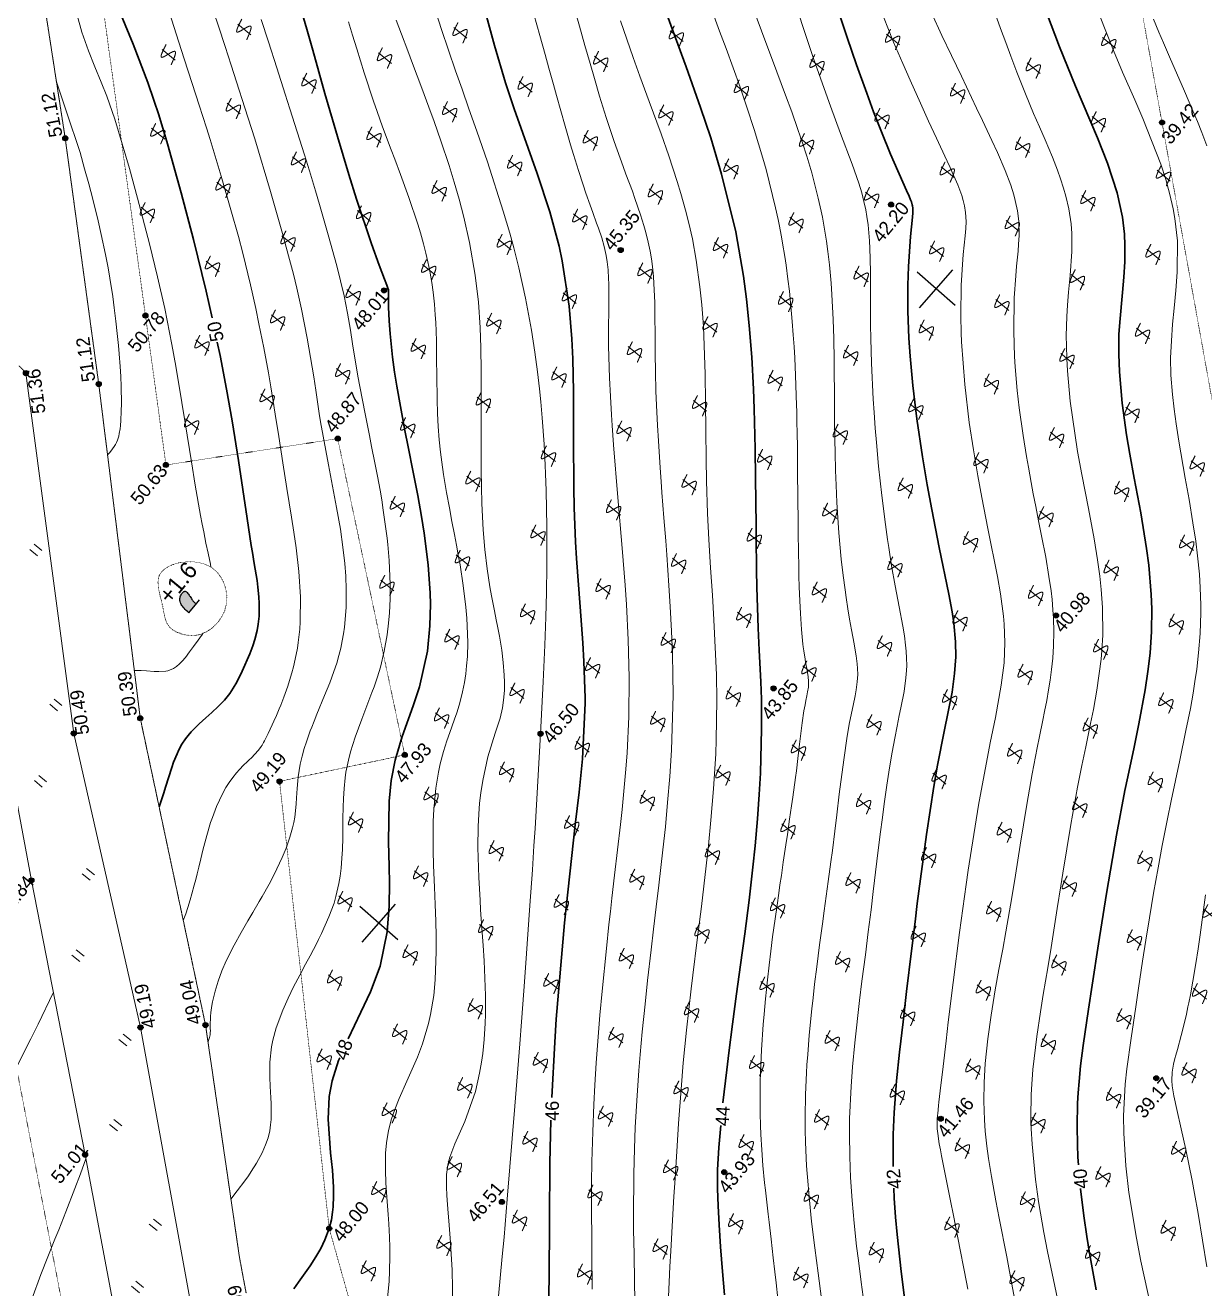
# Model space of a CAD drawing. Header units: millimetres. Extents: x -2893842 to -949497, y -1203244 to 262218.
# Drawn here: x -2189106 to -2119264, y -256348 to -181510 of the extents above; entities that cross this region are included whole.
import ezdxf

# ---------------------------------------------------------------- set-up
doc = ezdxf.new("R2010")
doc.units = ezdxf.units.MM
doc.linetypes.add('g5_05x2', pattern=[3.5, 2.5, -1])
doc.linetypes.add('g5_366', pattern=[0.85, 0.1, -0.75])
doc.layers.get('0').update_dxf_attribs({"lineweight": 5})
for name, color, linetype in [('!!!_ Размеры', 7, 'Continuous'), ('02_сетка', 253, 'Continuous'), ('10_Границы покрытий и угодий', 253, 'Continuous'), ('12_Рельеф', 253, 'Continuous'), ('13_Растительность', 253, 'Continuous'), ('19_Горизонтали', 253, 'Continuous'), ('61_Отметки высоты поверхности', 253, 'Continuous')]:
    doc.layers.add(name, color=color, linetype=linetype)
doc.styles.add('LIKE17', font='d431.shx')
doc.styles.add('LIKE36', font='pragmai.shx')
doc.linetypes.add('g5_085a', pattern='A,0.001,[19,GUGK_2005.shx,S=1,R=180,X=0,Y=0],0.5,[18,GUGK_2005.shx,S=6,R=180,X=0,Y=0],0.5', length=1.001)

# ---------------------------------------------------------------- blocks, each defined once
blk = doc.blocks.new('g5_330')
blk.add_hatch(color=0).paths.add_polyline_path([(-0.15, 0, 1), (0.15, 0, 1)])
at = {"color": 0}
blk.add_circle((0, 0), 0.15, dxfattribs=at)
blk = doc.blocks.new('g5_346')
blk.add_hatch(color=0).paths.add_polyline_path([(-0.375, 0), (-0.369, 0.104), (-0.361, 0.21), (-0.353, 0.299), (-0.341, 0.389), (-0.328, 0.465), (-0.313, 0.536), (-0.295, 0.599), (-0.276, 0.655), (-0.253, 0.71), (-0.224, 0.764), (-0.188, 0.818), (-0.144, 0.87), (-0.104, 0.907), (-0.06, 0.94), (-0.01, 0.971), (0.039, 0.993), (0.092, 1.013), (0.153, 1.029), (0.218, 1.041), (0.265, 1.046), (0.312, 1.046), (0.366, 1.041), (0.408, 1.029), (0.443, 1.011), (0.469, 0.986), (0.478, 0.971), (0.49, 0.941), (0.495, 0.904), (0.496, 0.872), (0.492, 0.833), (0.482, 0.774), (0.466, 0.712), (0.449, 0.654), (0.432, 0.601), (0.417, 0.553), (0.396, 0.489), (0.372, 0.417), (0.356, 0.362), (0.343, 0.318), (0.331, 0.269), (0.321, 0.221), (0.316, 0.188), (0.313, 0.153), (0.312, 0.121), (0.314, 0.093), (0.32, 0.067), (0.328, 0.047), (0.338, 0.029), (0.352, 0.015), (0.368, 0.004), (0.375, 0)])
at = {"color": 0}
for points in [[(-0.375, 0), (-0.369, 0.104), (-0.361, 0.21), (-0.353, 0.299), (-0.341, 0.389), (-0.328, 0.465), (-0.313, 0.536), (-0.295, 0.599), (-0.276, 0.655), (-0.253, 0.71), (-0.224, 0.764), (-0.188, 0.818), (-0.144, 0.87), (-0.104, 0.907), (-0.06, 0.94), (-0.01, 0.971), (0.039, 0.993), (0.092, 1.013), (0.153, 1.029), (0.218, 1.041), (0.265, 1.046), (0.312, 1.046), (0.366, 1.041), (0.408, 1.029), (0.443, 1.011), (0.469, 0.986), (0.478, 0.971), (0.49, 0.941), (0.495, 0.904), (0.496, 0.872), (0.492, 0.833), (0.482, 0.774), (0.466, 0.712), (0.449, 0.654), (0.432, 0.601), (0.417, 0.553), (0.396, 0.489), (0.372, 0.417), (0.356, 0.362), (0.343, 0.318), (0.331, 0.269), (0.321, 0.221), (0.316, 0.188), (0.313, 0.153), (0.312, 0.121), (0.314, 0.093), (0.32, 0.067), (0.328, 0.047), (0.338, 0.029), (0.352, 0.015), (0.368, 0.004), (0.375, 0)], [(-0.375, 0), (0.375, 0)], [(0.375, 0), (0.625, 0)]]:
    blk.add_lwpolyline(points, dxfattribs=at)
blk = doc.blocks.new('g5_411')
at = {"color": 0, "linetype": 'Continuous', "lineweight": 15}
for points in [[(0.375, 1), (0.365, 0.998), (0.355, 0.996), (0.346, 0.994), (0.336, 0.991), (0.326, 0.989), (0.316, 0.987), (0.307, 0.985), (0.297, 0.983), (0.287, 0.981), (0.277, 0.979), (0.268, 0.976), (0.258, 0.974), (0.248, 0.972), (0.238, 0.97), (0.228, 0.968), (0.219, 0.966), (0.209, 0.963), (0.199, 0.961), (0.189, 0.959), (0.18, 0.957), (0.17, 0.955), (0.16, 0.952), (0.15, 0.95), (0.141, 0.948), (0.131, 0.946), (0.121, 0.943), (0.111, 0.941), (0.102, 0.939), (0.092, 0.937), (0.082, 0.934), (0.073, 0.932), (0.063, 0.93), (0.053, 0.927), (0.043, 0.925), (0.034, 0.923), (0.024, 0.92), (0.014, 0.918), (0.005, 0.915), (-0.005, 0.913), (-0.015, 0.911), (-0.025, 0.908), (-0.034, 0.906), (-0.044, 0.903), (-0.054, 0.901), (-0.063, 0.898), (-0.073, 0.895), (-0.083, 0.893), (-0.092, 0.89), (-0.102, 0.887), (-0.111, 0.885), (-0.121, 0.882), (-0.131, 0.879), (-0.14, 0.876), (-0.15, 0.873), (-0.159, 0.87), (-0.169, 0.867), (-0.178, 0.864), (-0.188, 0.861), (-0.197, 0.858), (-0.207, 0.855), (-0.216, 0.852), (-0.226, 0.849), (-0.235, 0.845), (-0.245, 0.842), (-0.254, 0.838), (-0.263, 0.834), (-0.272, 0.831), (-0.282, 0.827), (-0.291, 0.823), (-0.3, 0.818), (-0.309, 0.814), (-0.318, 0.809), (-0.327, 0.805), (-0.335, 0.799), (-0.344, 0.794), (-0.352, 0.788), (-0.36, 0.782), (-0.367, 0.775), (-0.374, 0.768), (-0.379, 0.76), (-0.383, 0.75), (-0.385, 0.741), (-0.384, 0.731), (-0.38, 0.721), (-0.375, 0.713), (-0.369, 0.705), (-0.361, 0.698), (-0.354, 0.692), (-0.346, 0.686), (-0.337, 0.681), (-0.329, 0.675), (-0.32, 0.67), (-0.312, 0.665), (-0.303, 0.661), (-0.294, 0.656), (-0.285, 0.652), (-0.276, 0.647), (-0.267, 0.643), (-0.258, 0.639), (-0.249, 0.635), (-0.239, 0.631), (-0.23, 0.627), (-0.221, 0.623), (-0.212, 0.619), (-0.202, 0.616), (-0.193, 0.612), (-0.184, 0.608), (-0.174, 0.605), (-0.165, 0.601), (-0.156, 0.597), (-0.146, 0.594), (-0.137, 0.59), (-0.128, 0.587), (-0.118, 0.584), (-0.109, 0.58), (-0.099, 0.577), (-0.09, 0.573), (-0.081, 0.57), (-0.071, 0.567), (-0.062, 0.563), (-0.052, 0.56), (-0.043, 0.556), (-0.034, 0.553), (-0.024, 0.55), (-0.015, 0.546), (-0.005, 0.543), (0.004, 0.54), (0.013, 0.536), (0.023, 0.533), (0.032, 0.53), (0.042, 0.526), (0.051, 0.523), (0.061, 0.519), (0.07, 0.516), (0.079, 0.513), (0.089, 0.509), (0.098, 0.506), (0.108, 0.502), (0.117, 0.499), (0.126, 0.495), (0.136, 0.492), (0.145, 0.488), (0.154, 0.485), (0.164, 0.481), (0.173, 0.477), (0.182, 0.474), (0.191, 0.47), (0.201, 0.466), (0.21, 0.462), (0.219, 0.458), (0.228, 0.454), (0.238, 0.45), (0.247, 0.446), (0.256, 0.442), (0.265, 0.438), (0.274, 0.433), (0.283, 0.429), (0.292, 0.425), (0.301, 0.42), (0.309, 0.415), (0.318, 0.41), (0.327, 0.405), (0.335, 0.4), (0.343, 0.394), (0.351, 0.388), (0.359, 0.382), (0.367, 0.375), (0.374, 0.368), (0.38, 0.36), (0.385, 0.352), (0.39, 0.343), (0.392, 0.333), (0.392, 0.323), (0.391, 0.313), (0.387, 0.304), (0.382, 0.295), (0.377, 0.287), (0.37, 0.279), (0.363, 0.272), (0.356, 0.266), (0.348, 0.259), (0.34, 0.253), (0.332, 0.248), (0.323, 0.242), (0.315, 0.237), (0.306, 0.232), (0.298, 0.227), (0.289, 0.222), (0.28, 0.217), (0.271, 0.213), (0.262, 0.208), (0.253, 0.204), (0.244, 0.2), (0.235, 0.196), (0.226, 0.192), (0.217, 0.188), (0.207, 0.184), (0.198, 0.18), (0.189, 0.176), (0.179, 0.173), (0.17, 0.169), (0.161, 0.165), (0.151, 0.162), (0.142, 0.158), (0.133, 0.155), (0.123, 0.151), (0.114, 0.148), (0.105, 0.145), (0.095, 0.141), (0.086, 0.138), (0.076, 0.135), (0.067, 0.132), (0.057, 0.129), (0.048, 0.125), (0.038, 0.122), (0.029, 0.119), (0.019, 0.116), (0.01, 0.113), (0, 0.11), (-0.009, 0.107), (-0.019, 0.104), (-0.028, 0.101), (-0.038, 0.098), (-0.048, 0.095), (-0.057, 0.092), (-0.067, 0.089), (-0.076, 0.086), (-0.086, 0.083), (-0.095, 0.08), (-0.105, 0.078), (-0.115, 0.075), (-0.124, 0.072), (-0.134, 0.069), (-0.143, 0.066), (-0.153, 0.063), (-0.162, 0.061), (-0.172, 0.058), (-0.182, 0.055), (-0.191, 0.052), (-0.201, 0.049), (-0.21, 0.047), (-0.22, 0.044), (-0.23, 0.041), (-0.239, 0.038), (-0.249, 0.036), (-0.259, 0.033), (-0.268, 0.03), (-0.278, 0.027), (-0.287, 0.025), (-0.297, 0.022), (-0.307, 0.019), (-0.316, 0.017), (-0.326, 0.014), (-0.336, 0.011), (-0.345, 0.008), (-0.355, 0.006), (-0.364, 0.003), (-0.374, 0), (-0.375, 0)], [(0, 1), (0, 0)]]:
    blk.add_lwpolyline(points, dxfattribs=at)
blk = doc.blocks.new('g5_401')
at = {"color": 0, "lineweight": 20}
for points in [[(-0.2, 0), (-0.2, 0.6)], [(0.2, 0), (0.2, 0.6)]]:
    blk.add_lwpolyline(points, dxfattribs=at)
blk = doc.blocks.new('Топо_07.04.17')
at = {"layer": '02_сетка', "linetype": 'Continuous'}
for p, q in [((-216414, -61378), (-214193, -59361)), ((-214295, -61480), (-216311, -59259)), ((-253438, -94982), (-251216, -92966)), ((-251319, -95084), (-253335, -92863))]:
    blk.add_line(p, q, dxfattribs=at)
at = {"layer": '10_Границы покрытий и угодий', "linetype": 'g5_05x2', "lineweight": 20}
for points in [[(-276579, -1207), (-276067, -1549), (-275306, -2136), (-274404, -2946), (-273476, -3869), (-272787, -4583), (-272235, -5178), (-271692, -5807), (-271174, -6474), (-269710, -8651), (-269252, -9405), (-268888, -10132), (-268540, -11002), (-268245, -11996), (-268045, -12965), (-267921, -13859), (-266571, -26654), (-265953, -35661), (-265544, -45690), (-265212, -60377), (-265000, -80325), (-263208, -98815), (-262761, -112739), (-262608, -114858)], [(-269771, -58780), (-269420, -59242)]]:
    blk.add_lwpolyline(points, dxfattribs=at)
at = {"layer": '10_Границы покрытий и угодий', "linetype": 'g5_366', "lineweight": 20}
for points in [[(-253256, -136421), (-257289, -111615), (-257226, -84968), (-249683, -84247), (-251516, -65183), (-261796, -65589), (-262936, -17292), (-244466, -16022), (-244810, -12981), (-203656, -10152), (-197276, -107357), (-175782, -131278)], [(-345657, -36828), (-325744, -34244), (-300435, -54263), (-277517, -63033), (-271528, -139475), (-337307, -144745)], [(-262879, -74560), (-262915, -74164), (-262933, -73909), (-262950, -73719), (-262982, -73465), (-263009, -73265), (-263047, -72945), (-263061, -72712), (-263061, -72591), (-263049, -72434), (-263026, -72307), (-263011, -72251), (-262979, -72160), (-262944, -72087), (-262907, -72024), (-262840, -71934), (-262777, -71866), (-262677, -71780), (-262567, -71705), (-262433, -71632), (-262296, -71573), (-262098, -71510), (-261907, -71466), (-261705, -71437), (-261505, -71423), (-261163, -71430), (-260920, -71459), (-260772, -71486), (-260463, -71570), (-260300, -71633), (-260137, -71709), (-259948, -71822), (-259801, -71933), (-259688, -72036), (-259572, -72162), (-259478, -72284), (-259362, -72469), (-259295, -72601), (-259189, -72877), (-259129, -73123), (-259094, -73429), (-259095, -73687), (-259131, -73982), (-259193, -74232), (-259240, -74368), (-259293, -74495), (-259332, -74577), (-259452, -74783), (-259658, -75051), (-259812, -75211), (-259928, -75312), (-260143, -75471), (-260314, -75573), (-260498, -75662), (-260810, -75766), (-260958, -75796), (-261190, -75817), (-261391, -75808), (-261511, -75790), (-261743, -75732), (-261979, -75648), (-262226, -75527), (-262373, -75434), (-262507, -75327), (-262634, -75193), (-262719, -75070), (-262801, -74892), (-262851, -74716)]]:
    blk.add_lwpolyline(points, close=True, dxfattribs=at)
at = {"layer": '10_Границы покрытий и угодий', "linetype": 'Continuous', "lineweight": 20}
blk.add_lwpolyline([(-269420, -59242), (-269018, -80769), (-267050, -98520), (-265796, -117128), (-263341, -135383), (-262736, -142225), (-262762, -142555), (-262791, -142840), (-262834, -143137), (-262876, -143346), (-262931, -143549), (-262988, -143710), (-263099, -143942), (-263223, -144122), (-263402, -144305), (-263516, -144394), (-263645, -144481), (-263792, -144566), (-264031, -144683), (-264313, -144801), (-264507, -144875), (-264683, -144940)], dxfattribs=at)
at = {"layer": '12_Рельеф', "linetype": 'g5_085a', "lineweight": 20}
blk.add_lwpolyline([(-265423, -141622), (-267249, -136947), (-268132, -133999), (-269958, -122061), (-271165, -105647), (-272491, -89138), (-273580, -74040), (-274668, -58052), (-275000, -57060), (-275567, -56155), (-276355, -55260), (-277637, -54400)], dxfattribs=at)
at = {"layer": '19_Горизонтали', "linetype": 'Continuous', "lineweight": 20}
for points in [[(-209346, -122793), (-209742, -118950), (-209858, -117570), (-209997, -114835), (-210000, -113238), (-209902, -111317), (-209795, -110294), (-209486, -108426), (-209286, -107546), (-208831, -105763), (-208357, -103954), (-208069, -102873), (-207647, -101311), (-207314, -100103), (-206952, -98814), (-206542, -97389), (-206107, -95919), (-205714, -94625), (-205233, -93093), (-204900, -92061), (-204120, -89727), (-203555, -88032), (-203148, -86752), (-202886, -85872), (-202700, -85206), (-202512, -84489), (-202288, -83534), (-202066, -82405), (-201888, -81207), (-201835, -80730), (-201757, -79729), (-201721, -78918), (-201707, -77827), (-201719, -76949), (-201756, -75841), (-201829, -74450), (-201908, -73170), (-202040, -70956), (-202087, -69907), (-202111, -69029), (-202112, -68167), (-202067, -67017), (-201965, -65979), (-201810, -64987), (-201626, -64030), (-201427, -63085), (-201210, -62054), (-201011, -60999), (-200791, -59148), (-200791, -59148), (-200784, -57823), (-200821, -57231), (-200916, -56365), (-201060, -55463), (-201249, -54530), (-202004, -51709), (-202355, -50566), (-202886, -48853), (-203281, -47517), (-203873, -45338)], [(-200719, -45932), (-200490, -46733), (-200294, -47396), (-199987, -48401), (-199725, -49244), (-199368, -50395), (-199008, -51594), (-198815, -52263), (-198631, -52934), (-198421, -53755)], [(-203499, -97819), (-203715, -98694), (-204080, -100144), (-204292, -100952), (-204523, -101803), (-204817, -102823), (-205059, -103614), (-205204, -104067), (-205283, -104307), (-205422, -104716), (-205618, -105271), (-205872, -105952), (-206185, -106737), (-206185, -106737), (-206323, -107070), (-206396, -107253), (-206521, -107587), (-206521, -107587), (-206654, -108045), (-206654, -108045), (-206726, -108532), (-206737, -108839), (-206707, -109439), (-206617, -110271), (-206491, -111435), (-206366, -112681), (-206201, -114547), (-206141, -115326), (-206058, -116540), (-205915, -119731)], [(-216791, -43227), (-216159, -45554), (-215763, -46886), (-215447, -47906), (-214989, -49338), (-214628, -50440), (-214277, -51498), (-214100, -52030), (-213802, -52927), (-213670, -53322), (-213546, -53698), (-213445, -54016), (-213336, -54385), (-213176, -55038), (-213121, -55353), (-213083, -55661), (-213063, -56074), (-213094, -56604), (-213153, -57004), (-213238, -57433), (-213479, -58519), (-213650, -59398), (-213761, -60047), (-213801, -60300), (-214036, -62136), (-214125, -63115), (-214164, -63650), (-214261, -66179), (-214246, -68451), (-214187, -70096), (-214101, -71644), (-214010, -72954), (-213862, -74809), (-213617, -77693), (-213555, -78751), (-213532, -80074), (-213544, -80548), (-213623, -81638), (-213807, -82820), (-214116, -84125), (-214681, -85982), (-215163, -87440), (-216267, -91036), (-216267, -91036), (-217297, -94787), (-217517, -95625), (-218222, -98392), (-218937, -101304), (-219488, -103606), (-219743, -104688), (-220091, -106177), (-220416, -107585), (-220569, -108249), (-220614, -108443), (-220670, -108689), (-220719, -108904), (-220746, -109025), (-220788, -109246), (-220820, -109472), (-220845, -109800), (-220851, -110092), (-220830, -110706), (-220805, -111064), (-220779, -111421), (-220741, -111920), (-220641, -113123), (-220553, -114139), (-220474, -115026), (-220298, -117078), (-220209, -118202), (-220152, -119018), (-220124, -119441)], [(-217375, -121157), (-217472, -119668), (-217617, -117811), (-217808, -115475), (-217888, -114435), (-217983, -112976), (-218028, -111899), (-218042, -111156), (-218036, -110265), (-218011, -109600), (-217923, -108482), (-217783, -107395), (-217589, -106283), (-217274, -104842), (-216921, -103469), (-216507, -102019), (-216153, -100843), (-215796, -99675), (-215490, -98668), (-214912, -96686), (-214554, -95409), (-214070, -93660), (-213411, -91309), (-212893, -89553), (-212418, -88043), (-212211, -87408), (-211901, -86459), (-211743, -85967), (-211547, -85338), (-211361, -84705), (-211208, -84149), (-211055, -83540), (-210907, -82870), (-210777, -82161), (-210665, -81330), (-210598, -80531), (-210574, -80036), (-210560, -79422), (-210561, -78913), (-210584, -78041), (-210647, -76883), (-210745, -75601), (-210822, -74692), (-210895, -73831), (-210955, -73073), (-211006, -72390), (-211067, -71469), (-211106, -70824), (-211165, -69569), (-211206, -67927), (-211206, -66882), (-211170, -65472), (-211140, -64875), (-211027, -63398), (-210773, -61422), (-210537, -60137), (-210415, -59563), (-210228, -58692), (-210152, -58289), (-210070, -57774), (-209996, -56937), (-209996, -56937), (-210002, -56311), (-210059, -55682), (-210106, -55356), (-210217, -54767), (-210445, -53858), (-210787, -52743), (-211034, -52004), (-211458, -50762), (-211719, -50002), (-211719, -50002), (-212176, -48680), (-212403, -48020), (-212850, -46723), (-213271, -45486), (-213743, -44077)], [(-210061, -44259), (-209771, -45465), (-209563, -46323), (-209354, -47167), (-209102, -48153), (-208743, -49490), (-208398, -50686), (-208147, -51512), (-207896, -52326), (-207582, -53393), (-207369, -54196), (-207246, -54717), (-207130, -55289), (-207047, -55784), (-206959, -56531), (-206923, -57442), (-206945, -58017), (-207067, -59064), (-207336, -60480), (-207540, -61434), (-207695, -62207), (-207808, -62862), (-207962, -63991), (-208024, -64588), (-208084, -65327), (-208126, -66070), (-208163, -67878), (-208065, -70883), (-207975, -72270), (-207897, -73291), (-207816, -74309), (-207684, -76125), (-207621, -77380), (-207597, -78363), (-207601, -79168), (-207644, -80228), (-207815, -81864), (-207969, -82755), (-208072, -83251), (-208531, -85057), (-208863, -86165), (-209119, -86969), (-209562, -88320), (-209914, -89393), (-210308, -90638), (-210952, -92784), (-211753, -95602), (-211954, -96329), (-212314, -97634), (-212939, -99891), (-213269, -101061), (-213712, -102613), (-213993, -103614), (-214375, -105047), (-214820, -106964), (-215033, -108105), (-215086, -108435), (-215255, -109751), (-215316, -110436), (-215371, -111335), (-215406, -113442), (-215371, -114753), (-215339, -115452), (-215266, -116618), (-215177, -117766), (-215094, -118715), (-214877, -120991)], [(-231371, -118752), (-231360, -117799), (-231356, -117150), (-231355, -116313), (-231358, -115199), (-231364, -114177), (-231367, -113700), (-231371, -112993), (-231371, -112271), (-231368, -111838), (-231352, -110807), (-231319, -109878), (-231267, -108965), (-231228, -108437), (-231166, -107729), (-231044, -106608), (-230952, -105887), (-230870, -105297), (-230808, -104889), (-230663, -103991), (-230393, -102503), (-230275, -101903), (-230091, -101017), (-229972, -100470), (-229845, -99900), (-229647, -99044), (-229457, -98250), (-229251, -97414), (-228984, -96359), (-228781, -95574), (-228600, -94882), (-228474, -94402), (-228329, -93853), (-228123, -93079), (-227857, -92080), (-227697, -91477), (-227464, -90596), (-227263, -89826), (-227132, -89317), (-226844, -88183), (-226748, -87797), (-226574, -87083), (-226374, -86245), (-226079, -85016), (-225899, -84326), (-225797, -83969), (-225720, -83717), (-225634, -83452), (-225560, -83227), (-225481, -82944), (-225452, -82807), (-225427, -82606), (-225421, -82338), (-225433, -82083), (-225445, -81925), (-225465, -81664), (-225477, -81483), (-225489, -81266), (-225498, -81045), (-225506, -80785), (-225510, -80543), (-225512, -80396), (-225502, -79509), (-225462, -78571), (-225413, -77813), (-225348, -76979), (-225295, -76354), (-225242, -75758), (-225166, -74946), (-225053, -73805), (-224990, -73186), (-224837, -71727), (-224677, -70207), (-224519, -68676), (-224452, -67991), (-224376, -67196), (-224327, -66657), (-224294, -66285), (-224155, -64534), (-224086, -63470), (-224051, -62837), (-224016, -62111), (-223988, -61332), (-223975, -60863), (-223963, -60212), (-223958, -59527), (-223962, -58803), (-223979, -57970), (-223997, -57446), (-224036, -56644), (-224060, -56261), (-224115, -55526), (-224141, -55224), (-224210, -54529), (-224517, -52212), (-224631, -51507), (-224949, -49773), (-225214, -48478), (-225499, -47188), (-225773, -46010), (-226060, -44817), (-226323, -43751), (-226716, -42180)], [(-224109, -42968), (-223862, -44005), (-223227, -46535), (-222873, -47950), (-222621, -48987), (-222374, -50060), (-222196, -50885), (-222034, -51700), (-221853, -52710), (-221634, -54232), (-221548, -55032), (-221517, -55388), (-221436, -56825), (-221422, -57449), (-221420, -58239), (-221444, -59325), (-221472, -60004), (-221564, -61475), (-221656, -62594), (-221780, -63885), (-222058, -66501), (-222159, -67444), (-222276, -68590), (-222344, -69311), (-222437, -70388), (-222503, -71252), (-222570, -72275), (-222630, -73471), (-222653, -74069), (-222688, -75642), (-222689, -76619), (-222676, -77471), (-222664, -77935), (-222638, -78610), (-222607, -79235), (-222567, -79872), (-222503, -80700), (-222483, -80965), (-222456, -81427), (-222450, -81906), (-222461, -82179), (-222495, -82530), (-222571, -82959), (-222692, -83437), (-222793, -83770), (-222974, -84321), (-223290, -85312), (-223522, -86105), (-223888, -87472), (-224376, -89451), (-224661, -90654), (-224886, -91602), (-225156, -92722), (-225320, -93384), (-225609, -94532), (-226041, -96229), (-226232, -96979), (-226334, -97379), (-226539, -98193), (-226855, -99468), (-227099, -100481), (-227281, -101265), (-227428, -101916), (-227753, -103440), (-227974, -104571), (-228084, -105172), (-228166, -105647), (-228364, -106912), (-228538, -108233), (-228621, -108997), (-228686, -109720), (-228779, -111115), (-228824, -112249), (-228841, -112951), (-228854, -114415), (-228843, -116000), (-228819, -117498), (-228789, -119036)], [(-226327, -119197), (-226347, -118328), (-226367, -117025), (-226372, -116175), (-226365, -114811), (-226333, -113448), (-226271, -112101), (-226233, -111509), (-226181, -110839), (-226054, -109562), (-226009, -109191), (-225933, -108616), (-225636, -106749), (-225417, -105584), (-225128, -104194), (-224561, -101728), (-224292, -100618), (-223918, -99096), (-223590, -97753), (-223282, -96470), (-223031, -95409), (-222613, -93645), (-222315, -92403), (-222206, -91954), (-222031, -91244), (-221764, -90189), (-221515, -89237), (-221247, -88252), (-220985, -87333), (-220742, -86523), (-220525, -85833), (-220328, -85231), (-220179, -84783), (-219884, -83849), (-219677, -83046), (-219595, -82632), (-219551, -82341), (-219505, -81901), (-219483, -81479), (-219478, -81137), (-219490, -80578), (-219522, -79985), (-219613, -78834), (-219704, -77574), (-219775, -76365), (-219824, -75270), (-219842, -74792), (-219867, -73897), (-219890, -72171), (-219881, -70418), (-219849, -69016), (-219819, -68148), (-219779, -67220), (-219738, -66434), (-219596, -64297), (-219475, -62851), (-219401, -62069), (-219342, -61477), (-219204, -60201), (-219062, -58965), (-218980, -58158), (-218930, -57544), (-218903, -57092), (-218886, -56621), (-218882, -56148), (-218895, -55639), (-218919, -55250), (-218970, -54744), (-219043, -54224), (-219150, -53620), (-219406, -52469), (-219891, -50592), (-220310, -48912), (-220565, -47822), (-220974, -45987), (-221313, -44393), (-221884, -41650)], [(-239879, -118921), (-239681, -116812), (-239524, -115143), (-239387, -113751), (-239301, -112934), (-239009, -110459), (-239009, -110459), (-238796, -108936), (-238607, -107723), (-238339, -106141), (-238179, -105261), (-238014, -104389), (-237827, -103444), (-237559, -102139), (-237211, -100529), (-236900, -99143), (-236489, -97372), (-236202, -96158), (-235894, -94861), (-235597, -93603), (-235124, -91552), (-234830, -90222), (-234531, -88803), (-234235, -87289), (-233960, -85744), (-233500, -82530), (-233371, -81325), (-233261, -80113), (-233159, -78751), (-233069, -77278), (-233006, -76030), (-232930, -74218), (-232899, -73387), (-232850, -72025), (-232796, -70513), (-232771, -69871), (-232738, -69046), (-232664, -67458), (-232615, -66552), (-232537, -65338), (-232476, -64509), (-232380, -63365), (-232274, -62293), (-232153, -61208), (-232028, -60076), (-231952, -59282), (-231896, -58542), (-231861, -57778), (-231854, -57158), (-231862, -56705), (-231886, -56233), (-231932, -55697), (-232006, -55117), (-232076, -54682), (-232199, -54033), (-232421, -53040), (-232529, -52593), (-232792, -51550), (-232910, -51080), (-233272, -49534), (-233577, -48068), (-233820, -46786), (-234012, -45704), (-234167, -44795), (-234348, -43700), (-234540, -42523), (-234824, -40802)], [(-232092, -42472), (-231597, -44727), (-231322, -45872), (-230938, -47424), (-230454, -49399), (-230142, -50752), (-229817, -52314), (-229682, -53049), (-229520, -54055), (-229412, -54851), (-229310, -55802), (-229224, -57065), (-229187, -58665), (-229201, -59739), (-229252, -61025), (-229462, -63846), (-229626, -65502), (-229802, -67162), (-229979, -68853), (-230103, -70131), (-230259, -72055), (-230354, -73603), (-230439, -75270), (-230515, -76896), (-230586, -78351), (-230801, -81610), (-230945, -83109), (-231250, -85448), (-231377, -86262), (-231736, -88302), (-232103, -90138), (-232421, -91613), (-233242, -95145), (-233711, -97087), (-234204, -99134), (-234392, -99927), (-234943, -102322), (-235350, -104222), (-235656, -105765), (-236029, -107768), (-236264, -109074), (-236603, -110977), (-236791, -112031), (-237035, -113410), (-237350, -115238), (-237497, -116117), (-237647, -117044), (-237844, -118319)], [(-245278, -40953), (-245064, -41809), (-244803, -42835), (-244607, -43607), (-244225, -45111), (-243936, -46281), (-243726, -47157), (-243456, -48338), (-243138, -49848), (-242946, -50861), (-242770, -51907), (-242613, -52993), (-242443, -54522), (-242329, -56484), (-242329, -58091), (-242395, -59592), (-242484, -60787), (-242615, -62153), (-242793, -63730), (-242897, -64599), (-243016, -65576), (-243294, -67995), (-243473, -69964), (-243566, -71519), (-243598, -72688), (-243593, -73851), (-243551, -74915), (-243515, -75456), (-243442, -76357), (-243395, -76916), (-243364, -77291), (-243319, -77899), (-243276, -78729), (-243265, -79458), (-243291, -80216), (-243326, -80636), (-243391, -81127), (-243498, -81682), (-243617, -82135), (-243817, -82713), (-244208, -83571), (-244807, -84906), (-245268, -86269), (-245460, -86990), (-245598, -87596), (-245721, -88224), (-245842, -88953), (-245999, -90192), (-246150, -91964), (-246224, -93295), (-246251, -93872), (-246308, -95206), (-246343, -95979), (-246390, -96900), (-246545, -98953), (-246674, -100069), (-246746, -100572), (-246912, -101522), (-246996, -101931), (-247091, -102347), (-247216, -102837), (-247402, -103474), (-247770, -104520), (-247770, -104520), (-248587, -106229), (-249328, -107473), (-249715, -108230), (-249881, -108668), (-250021, -109218), (-250118, -109946), (-250150, -110455), (-250167, -110993), (-250173, -111260), (-250201, -112215), (-250243, -113250), (-250279, -113944), (-250340, -114874), (-250433, -115962), (-250617, -117576)], [(-247953, -117554), (-247552, -115677), (-247291, -114421), (-247061, -113297), (-246615, -111083), (-245540, -105650), (-244834, -102011), (-244589, -100735), (-244246, -98924), (-243992, -97577), (-243319, -93945), (-242942, -91869), (-242691, -90469), (-242509, -89442), (-241549, -83903), (-241047, -80879), (-240707, -78723), (-240464, -77082), (-240262, -75638), (-240064, -74110), (-239963, -73275), (-239797, -71767), (-239597, -69628), (-239521, -68647), (-239486, -68133), (-239413, -66880), (-239351, -65334), (-239328, -64377), (-239319, -63602), (-239322, -62577), (-239345, -61418), (-239398, -60086), (-239479, -58813), (-239531, -58166), (-239531, -58166), (-239722, -56348), (-239888, -55125), (-240025, -54240), (-240258, -52895), (-240861, -49899), (-241281, -48007), (-241593, -46646), (-241867, -45452), (-242124, -44324), (-242676, -41803), (-243106, -39633)], [(-237133, -41516), (-236923, -42804), (-236740, -43966), (-236612, -44791), (-236458, -45786), (-236355, -46444), (-236049, -48322), (-235856, -49440), (-235748, -50034), (-235563, -51002), (-235383, -51888), (-235273, -52399), (-235109, -53130), (-235004, -53572), (-234846, -54223), (-234772, -54540), (-234645, -55135), (-234557, -55659), (-234499, -56195), (-234481, -56579), (-234483, -57063), (-234508, -57566), (-234534, -57886), (-234640, -58841), (-234697, -59281), (-234858, -60606), (-234955, -61545), (-235112, -63411), (-235185, -64521), (-235245, -65608), (-235275, -66239), (-235323, -67390), (-235420, -70518), (-235504, -73524), (-235583, -75721), (-235637, -76880), (-235766, -78965), (-235961, -81194), (-236247, -83506), (-236247, -83506), (-236592, -85614), (-236772, -86570), (-237261, -88917), (-237454, -89781), (-238136, -92724), (-238449, -94063), (-238627, -94831), (-238801, -95595), (-239111, -96978), (-239647, -99469), (-239931, -100858), (-240465, -103641), (-240698, -104954), (-240886, -106076), (-241137, -107679), (-241387, -109437), (-241544, -110667), (-241641, -111487), (-241994, -114805), (-242216, -116940)], [(-254327, -116109), (-254116, -115116), (-254020, -114544), (-253899, -113638), (-253845, -113113), (-253795, -112523), (-253746, -111746), (-253720, -111177), (-253684, -110154), (-253647, -109310), (-253595, -108573), (-253542, -108077), (-253467, -107561), (-253347, -106958), (-253148, -106253), (-253067, -106024), (-252914, -105642), (-252637, -105048), (-252309, -104431), (-251743, -103465), (-251343, -102799), (-250954, -102128), (-250560, -101375), (-250069, -100212), (-249895, -99703), (-249585, -98594), (-249392, -97693), (-249138, -96032), (-249041, -95127), (-248963, -94234), (-248890, -93245), (-248822, -92238), (-248729, -90949), (-248652, -90066), (-248541, -89037), (-248445, -88334), (-248334, -87656), (-248071, -86416), (-247812, -85489), (-247648, -85001), (-247377, -84299), (-247108, -83698), (-246883, -83230), (-246721, -82899), (-246512, -82470), (-246345, -82117), (-246154, -81688), (-246007, -81326), (-245857, -80915), (-245688, -80383), (-245553, -79883), (-245446, -79417), (-245343, -78878), (-245226, -78064), (-245172, -77534), (-245114, -76623), (-245096, -75965), (-245108, -74657), (-245163, -73430), (-245192, -72948), (-245240, -72241), (-245287, -71612), (-245348, -70822), (-245409, -70008), (-245471, -69090), (-245511, -68368), (-245528, -67994), (-245551, -67269), (-245559, -66676), (-245552, -65926), (-245523, -65150), (-245474, -64371), (-245406, -63541), (-245264, -62123), (-245167, -61191), (-245061, -60103), (-245011, -59511), (-244975, -59000), (-244950, -58548), (-244927, -57923), (-244921, -57204), (-244935, -56620), (-244974, -55945), (-245025, -55373), (-245084, -54864), (-245164, -54286), (-245274, -53615), (-245369, -53096), (-245716, -51469), (-246060, -50049), (-246294, -49126), (-246441, -48549), (-246795, -47129), (-247014, -46199), (-247157, -45560), (-247514, -43835), (-247793, -42376), (-247945, -41539), (-248090, -40722)], [(-253228, -40008), (-252949, -41372), (-252625, -42955), (-252299, -44562), (-252122, -45447), (-251576, -48256), (-251394, -49229), (-251172, -50448), (-251024, -51291), (-250714, -53136), (-250422, -55014), (-250184, -56829), (-250095, -57874), (-250039, -58879), (-250006, -59699), (-249914, -61643), (-249872, -62268), (-249741, -63914), (-249628, -65211), (-249571, -65876), (-249489, -66860), (-249427, -67668), (-249371, -68497), (-249338, -69085), (-249310, -69703), (-249275, -71367), (-249277, -71750), (-249304, -72709), (-249402, -74103), (-249503, -74961), (-249636, -75786), (-249757, -76389), (-249916, -77057), (-250192, -77996), (-250527, -78914), (-250767, -79475), (-251033, -80040), (-251194, -80364), (-251973, -81861), (-252476, -82864), (-252851, -83707), (-253030, -84172), (-253258, -84878), (-253343, -85198), (-253479, -85810), (-253585, -86403), (-253661, -86908), (-253749, -87578), (-253889, -88713), (-253984, -89406), (-254066, -89907), (-254181, -90496), (-254289, -90949), (-254410, -91377), (-254677, -92126), (-254834, -92491), (-255225, -93272), (-255772, -94201), (-255989, -94541), (-256168, -94813), (-256350, -95083), (-256587, -95431), (-256910, -95898), (-257336, -96513), (-257769, -97154), (-258173, -97784), (-258570, -98457), (-259069, -99448), (-259350, -100154), (-259475, -100541), (-259680, -101423), (-259785, -102355), (-259813, -102824), (-259833, -103225), (-259847, -103487), (-259873, -103903), (-259911, -104314), (-259982, -104820), (-260045, -105130), (-260135, -105461), (-260283, -105869), (-260473, -106274), (-260724, -106709), (-261124, -107284), (-261499, -107749), (-261689, -107967), (-261936, -108241), (-262443, -108778), (-262443, -108778), (-262874, -109226)], [(-263175, -99827), (-263131, -99745), (-263054, -99571), (-263006, -99423), (-262980, -99307), (-262961, -99170), (-262951, -99066), (-262936, -98910), (-262918, -98757), (-262878, -98484), (-262853, -98348), (-262805, -98114), (-262741, -97852), (-262701, -97706), (-262640, -97500), (-262421, -96886), (-262168, -96309), (-261880, -95744), (-261556, -95180), (-260991, -94307), (-260499, -93608), (-260027, -92967), (-259680, -92505), (-259235, -91911), (-259021, -91624), (-258531, -90945), (-258168, -90417), (-257578, -89473), (-257286, -88942), (-256989, -88324), (-256775, -87798), (-256667, -87491), (-256570, -87176), (-256476, -86812), (-256390, -86398), (-256329, -86052), (-256239, -85512), (-256154, -85057), (-256104, -84831), (-256009, -84466), (-255895, -84092), (-255734, -83643), (-255552, -83196), (-255383, -82819), (-255198, -82432), (-255082, -82201), (-254971, -81987), (-254795, -81655), (-254584, -81268), (-254001, -80219), (-253614, -79502), (-253290, -78860), (-253076, -78398), (-252890, -77955), (-252732, -77530), (-252598, -77125), (-252478, -76716), (-252379, -76333), (-252152, -75183), (-252019, -74117), (-251963, -73336), (-251935, -72588), (-251933, -71605), (-251964, -70535), (-252038, -69235), (-252110, -68261), (-252240, -66666), (-252416, -64078), (-252437, -63574), (-252485, -62179), (-252517, -61384), (-252644, -59062), (-252786, -57320), (-252920, -56063), (-253026, -55209), (-253181, -54090), (-253385, -52738), (-253810, -50183), (-254399, -46990), (-254771, -45090), (-255088, -43510), (-255296, -42486), (-255527, -41352), (-255779, -40116), (-255951, -39269)], [(-258584, -38949), (-258213, -40783), (-258007, -41812), (-257704, -43315), (-257441, -44634), (-257170, -46011), (-257032, -46725), (-256618, -48953), (-256267, -51000), (-256014, -52631), (-255869, -53644), (-255627, -55546), (-255470, -56974), (-255382, -57899), (-255262, -59343), (-255157, -60848), (-255107, -61688), (-255023, -63327), (-254967, -64661), (-254909, -66242), (-254851, -67775), (-254768, -69506), (-254728, -70398), (-254697, -71334), (-254689, -72747), (-254759, -74244), (-254939, -75712), (-255019, -76143), (-255197, -76915), (-255290, -77252), (-255400, -77609), (-255651, -78327), (-255781, -78662), (-255968, -79106), (-256105, -79411), (-256411, -80044), (-256649, -80500), (-256755, -80695), (-256970, -81075), (-257159, -81396), (-257273, -81586), (-257582, -82081), (-257840, -82474), (-257914, -82582), (-258013, -82718), (-258078, -82801), (-258181, -82921), (-258272, -83015), (-258490, -83209), (-258720, -83389), (-258879, -83506), (-259010, -83600), (-259234, -83768), (-259509, -83995), (-259707, -84176), (-259955, -84428), (-260194, -84697), (-260421, -84981), (-260668, -85326), (-260888, -85668), (-261099, -86030), (-261418, -86645), (-261556, -86936), (-261874, -87674), (-262197, -88502), (-262382, -89000), (-262555, -89475), (-262698, -89866), (-262814, -90180), (-262940, -90513), (-263130, -90997), (-263274, -91347), (-263460, -91775), (-263631, -92142), (-263818, -92515)], [(-259833, -71908), (-259847, -71727), (-259912, -71061), (-259966, -70459), (-260022, -69782), (-260057, -69309), (-260093, -68795), (-260205, -66968), (-260276, -65578), (-260384, -63227), (-260440, -62024), (-260558, -59843), (-260644, -58533), (-260827, -56364), (-261033, -54453), (-261286, -52465), (-261686, -49698), (-261966, -47896), (-262493, -44899), (-262823, -43480), (-263053, -42631), (-263321, -41678), (-263582, -40708), (-263848, -39549), (-264026, -38525)], [(-265167, -64606), (-265017, -64471), (-264835, -64291), (-264716, -64154), (-264629, -64040), (-264561, -63939), (-264483, -63801), (-264382, -63574), (-264331, -63429), (-264255, -63151), (-264215, -62969), (-264159, -62666), (-264071, -62114), (-264012, -61674), (-263908, -60668), (-263864, -60072), (-263832, -59479), (-263804, -58730), (-263792, -58248), (-263782, -57535), (-263780, -56784), (-263788, -55999), (-263804, -55310), (-263850, -54217), (-263886, -53595), (-263947, -52793), (-264062, -51590), (-264155, -50775), (-264328, -49452), (-264462, -48535), (-264605, -47614), (-264767, -46622), (-264829, -46250), (-265216, -44501), (-265685, -42251)], [(-265031, -77469), (-264873, -77490), (-264638, -77524), (-264315, -77579), (-264315, -77579), (-263867, -77663), (-263595, -77705), (-263188, -77724), (-263060, -77712), (-262716, -77617), (-262517, -77516), (-262324, -77387), (-262151, -77246), (-261941, -77049), (-261654, -76747), (-261391, -76456), (-261063, -76106), (-260953, -75988), (-260908, -75939), (-260822, -75842), (-260745, -75745)], [(-271948, -95900), (-273058, -97653), (-273579, -98453), (-274560, -99968), (-274906, -100519), (-275897, -102199), (-275897, -102199), (-276235, -102825), (-276929, -104261), (-277132, -104718), (-277909, -106506), (-277909, -106506), (-278969, -108718), (-279887, -110474), (-279887, -110474), (-280482, -111603), (-280702, -112027), (-280999, -112608)], [(-275266, -113790), (-274563, -112408), (-273500, -110412), (-273215, -109883), (-272671, -108868), (-271986, -107566), (-271563, -106732), (-271148, -105881)]]:
    blk.add_lwpolyline(points, dxfattribs=at)
at = {"layer": '19_Горизонтали', "linetype": 'Continuous', "lineweight": 30}
for points in [[(-212777, -112876), (-212756, -112411), (-212704, -111658), (-212602, -110597), (-212417, -109228), (-212316, -108632), (-212189, -107975), (-211990, -107059), (-211705, -105886), (-211145, -103778), (-210769, -102389), (-210122, -100003), (-209315, -97085), (-208337, -93716), (-207544, -91156), (-207289, -90370), (-206723, -88662), (-206279, -87311), (-205684, -85363), (-205397, -84298), (-205149, -83235), (-204912, -81959), (-204748, -80642), (-204685, -79786), (-204643, -78048), (-204660, -77050), (-204764, -74911), (-204910, -72827), (-205008, -71394), (-205072, -70233), (-205125, -68329), (-205079, -66465), (-204997, -65419), (-204852, -64278), (-204726, -63550), (-204374, -61830), (-204191, -60935), (-204029, -60023), (-203904, -59055), (-203859, -58411), (-203863, -57382), (-204012, -55912), (-204377, -54101), (-204794, -52560), (-205762, -49368), (-206431, -46945), (-206967, -44841)], [(-258096, -57235), (-258270, -55624), (-258668, -52504), (-259080, -49676), (-259561, -46701), (-259889, -44940), (-260076, -44031), (-260317, -42955), (-260923, -40609), (-261429, -38811)], [(-223694, -111735), (-223487, -109855), (-223283, -108562), (-222925, -106713), (-222555, -105039), (-222142, -103273), (-221732, -101527), (-221173, -99151), (-220773, -97472), (-220518, -96418), (-219510, -92404), (-218758, -89646), (-218396, -88406), (-217788, -86464), (-217064, -84209), (-216783, -83125), (-216607, -82152), (-216523, -81262), (-216503, -80154), (-216526, -79484), (-216598, -78410), (-216846, -75610), (-217033, -73322), (-217138, -71835), (-217233, -70168), (-217315, -67879), (-217329, -65897), (-217288, -64151), (-217236, -63076), (-217115, -61493), (-216943, -59950), (-216786, -58855), (-216470, -57109), (-216223, -55995), (-216166, -55742), (-216143, -55594), (-216135, -55516), (-216133, -55462), (-216139, -55313), (-216145, -55255), (-216175, -55087), (-216210, -54949), (-216280, -54721), (-216391, -54379), (-217089, -52129), (-217480, -50747), (-217802, -49524), (-218084, -48387), (-218488, -46653), (-218855, -44983), (-219706, -40918)], [(-233281, -106844), (-233139, -106200), (-232843, -104924), (-232609, -103949), (-232198, -102285), (-231753, -100521), (-231328, -98845), (-230875, -97047), (-230396, -95091), (-229949, -93173), (-229675, -91932), (-229354, -90372), (-229085, -88946), (-228874, -87704), (-228507, -85085), (-228330, -83351), (-228252, -82313), (-228139, -80446), (-228052, -79151), (-227847, -76717), (-227751, -75714), (-227552, -73760), (-227482, -73093), (-227187, -70289), (-227014, -68565), (-226805, -66208), (-226718, -65041), (-226606, -63148), (-226541, -61268), (-226528, -59712), (-226553, -58332), (-226713, -55664), (-227161, -52178), (-227562, -49973), (-227954, -48113), (-228531, -45627), (-229408, -42072)], [(-240049, -40637), (-239664, -43097), (-239262, -45358), (-238927, -46951), (-238587, -48438), (-238016, -50901), (-237529, -53260), (-237208, -55333), (-237115, -56213), (-237008, -58934), (-237068, -60882), (-237147, -62063), (-237322, -63983), (-237635, -66763), (-237958, -69644), (-238071, -70825), (-238215, -72845), (-238265, -73841), (-238369, -76697), (-238453, -78842), (-238514, -79954), (-238690, -82088), (-238725, -82404), (-239251, -85660), (-239677, -87603), (-240120, -89502), (-241400, -95204), (-242529, -100805), (-242775, -102147), (-243319, -105399)], [(-250956, -38800), (-250602, -40873), (-250390, -42160), (-249961, -44777), (-249519, -47408), (-249105, -49711), (-248816, -51206), (-248228, -53951), (-247915, -55259), (-247700, -56108), (-247602, -56482), (-247555, -56664), (-247542, -56756), (-247564, -57016), (-247645, -57786), (-247704, -58604), (-247737, -59370), (-247749, -60758), (-247729, -61656), (-247695, -62493), (-247512, -65162), (-247430, -66142), (-247299, -67669), (-247188, -69063), (-247107, -70319), (-247060, -71319), (-247037, -73221), (-247111, -74887), (-247171, -75554), (-247345, -76819), (-247660, -78284), (-248354, -80334), (-248857, -81423), (-249714, -83147), (-250291, -84497), (-250649, -85661), (-250909, -86871), (-251218, -89255), (-251350, -90700), (-251447, -91702), (-251614, -93051), (-251892, -94537), (-252532, -96521), (-253270, -97961), (-253976, -99102), (-254916, -100572)], [(-264482, -85666), (-264132, -84933), (-263939, -84485), (-263738, -84014), (-263479, -83434), (-263329, -83125), (-263074, -82657), (-262941, -82444), (-262723, -82133), (-262474, -81834), (-262296, -81650), (-262102, -81471), (-261819, -81235), (-261563, -81039), (-261141, -80736), (-260754, -80463), (-260334, -80152), (-260101, -79964), (-259931, -79817), (-259573, -79462), (-259329, -79175), (-259083, -78847), (-258684, -78240), (-258115, -77262), (-257891, -76818), (-257725, -76447), (-257536, -75944), (-257427, -75576), (-257326, -75115), (-257231, -74370), (-257208, -73962), (-257201, -73392), (-257210, -72987), (-257258, -71985), (-257294, -71321), (-257314, -70896), (-257371, -69274), (-257496, -65805), (-257613, -63433), (-257731, -61535), (-257884, -59507), (-257957, -58708)], [(-255535, -101649), (-255615, -101788), (-256133, -102935), (-256414, -103838), (-256626, -105169), (-256702, -107180), (-256715, -108208), (-256762, -109209), (-256811, -109717), (-256913, -110373), (-256980, -110677), (-257102, -111114), (-257289, -111615), (-257617, -112255), (-257922, -112729), (-258269, -113196), (-258662, -113676), (-259457, -114574), (-259782, -114936)], [(-243521, -106727), (-243880, -109251), (-244269, -112572), (-244689, -116122), (-244873, -117363), (-245317, -119821), (-245707, -121633), (-246231, -123784), (-247016, -126634), (-247841, -129333), (-248286, -130710), (-249144, -133256), (-250131, -136002), (-250758, -137600), (-251137, -138503), (-251639, -139625), (-252715, -141773), (-254146, -144244)], [(-234467, -118159), (-234433, -116772), (-234386, -115306), (-234326, -114007), (-234255, -112879), (-234173, -111878), (-234047, -110762), (-233828, -109445), (-233567, -108163)], [(-223893, -119528), (-223920, -117967), (-223915, -115763), (-223888, -114727), (-223840, -113603), (-223800, -113019)], [(-212562, -120336), (-212631, -119468), (-212719, -118141), (-212770, -117148), (-212811, -115912), (-212821, -114301), (-212820, -114275)]]:
    blk.add_lwpolyline(points, dxfattribs=at)
at = {"layer": '12_Рельеф', "linetype": 'Continuous', "lineweight": 20, "xscale": 999.9999999999995, "yscale": 999.9999999999995, "zscale": 999.9999999999995, "rotation": 43.98139083737546}
blk.add_blockref('g5_346', (-261173, -74184, -67200), dxfattribs=at)
at = {"layer": '13_Растительность', "linetype": 'Continuous', "lineweight": 20, "xscale": 999.9999999999995, "yscale": 999.9999999999995, "zscale": 999.9999999999995, "rotation": 43.98139083737546}
for name, p in [('g5_411', (-253940, -40843, -67200)), ('g5_411', (-258555, -41822, -67200)), ('g5_411', (-241240, -42484, -67200)), ('g5_411', (-245854, -43462, -67200)), ('g5_411', (-228539, -44124, -67200)), ('g5_411', (-250468, -44441, -67200)), ('g5_411', (-233153, -45103, -67200)), ('g5_411', (-255083, -45420, -67200)), ('g5_411', (-215838, -45764, -67200)), ('g5_411', (-259697, -46399, -67200)), ('g5_411', (-237767, -46081, -67200)), ('g5_411', (-242382, -47060, -67200)), ('g5_411', (-220452, -46743, -67200)), ('g5_411', (-246996, -48039, -67200)), ('g5_411', (-225067, -47722, -67200)), ('g5_411', (-203137, -47404, -67200)), ('g5_411', (-229681, -48701, -67200)), ('g5_411', (-207752, -48383, -67200)), ('g5_411', (-251610, -49018, -67200)), ('g5_411', (-212366, -49362, -67200)), ('g5_411', (-256225, -49997, -67200)), ('g5_411', (-234295, -49679, -67200)), ('g5_411', (-216980, -50341, -67200)), ('g5_411', (-260839, -50975, -67200)), ('g5_411', (-238910, -50658, -67200)), ('g5_411', (-243524, -51637, -67200)), ('g5_411', (-221595, -51320, -67200)), ('g5_411', (-248138, -52616, -67200)), ('g5_411', (-226209, -52298, -67200)), ('g5_411', (-204280, -51981, -67200)), ('g5_411', (-230823, -53277, -67200)), ('g5_411', (-208894, -52960, -67200)), ('g5_411', (-252753, -53594, -67200)), ('g5_411', (-213508, -53939, -67200)), ('g5_411', (-257367, -54573, -67200)), ('g5_411', (-235438, -54256, -67200)), ('g5_411', (-240052, -55235, -67200)), ('g5_411', (-218122, -54917, -67200)), ('g5_411', (-200807, -55579, -67200)), ('g5_411', (-244666, -56214, -67200)), ('g5_411', (-222737, -55896, -67200)), ('g5_411', (-227351, -56875, -67200)), ('g5_411', (-205422, -56558, -67200)), ('g5_411', (-249281, -57192, -67200)), ('g5_411', (-231965, -57854, -67200)), ('g5_411', (-210036, -57536, -67200)), ('g5_411', (-253895, -58171, -67200)), ('g5_411', (-214650, -58515, -67200)), ('g5_411', (-258509, -59150, -67200)), ('g5_411', (-236580, -58833, -67200)), ('g5_411', (-241194, -59811, -67200)), ('g5_411', (-219265, -59494, -67200)), ('g5_411', (-245808, -60790, -67200)), ('g5_411', (-223879, -60473, -67200)), ('g5_411', (-201950, -60155, -67200)), ('g5_411', (-228493, -61452, -67200)), ('g5_411', (-206564, -61134, -67200)), ('g5_411', (-250423, -61769, -67200)), ('g5_411', (-211178, -62113, -67200)), ('g5_411', (-255037, -62748, -67200)), ('g5_411', (-233108, -62430, -67200)), ('g5_411', (-215793, -63092, -67200)), ('g5_411', (-259651, -63726, -67200)), ('g5_411', (-237722, -63409, -67200)), ('g5_411', (-242336, -64388, -67200)), ('g5_411', (-220407, -64071, -67200)), ('g5_411', (-225021, -65049, -67200)), ('g5_411', (-203092, -64732, -67200)), ('g5_411', (-246951, -65367, -67200)), ('g5_411', (-229636, -66028, -67200)), ('g5_411', (-207706, -65711, -67200)), ('g5_411', (-212320, -66690, -67200)), ('g5_411', (-234250, -67007, -67200)), ('g5_411', (-238864, -67986, -67200)), ('g5_411', (-216935, -67668, -67200)), ('g5_411', (-243478, -68965, -67200)), ('g5_411', (-221549, -68647, -67200)), ('g5_411', (-226163, -69626, -67200)), ('g5_411', (-204234, -69309, -67200)), ('g5_401', (-269817, -69942, -67200)), ('g5_411', (-248093, -69943, -67200)), ('g5_411', (-208848, -70287, -67200)), ('g5_411', (-230778, -70605, -67200)), ('g5_411', (-213463, -71266, -67200)), ('g5_411', (-235392, -71584, -67200)), ('g5_411', (-240006, -72562, -67200)), ('g5_411', (-218077, -72245, -67200)), ('g5_411', (-244621, -73541, -67200)), ('g5_411', (-222691, -73224, -67200)), ('g5_411', (-200762, -72907, -67200)), ('g5_411', (-227306, -74203, -67200)), ('g5_411', (-205376, -73885, -67200)), ('g5_411', (-249235, -74520, -67200)), ('g5_411', (-209991, -74864, -67200)), ('g5_411', (-231920, -75181, -67200)), ('g5_411', (-236534, -76160, -67200)), ('g5_411', (-214605, -75843, -67200)), ('g5_411', (-241149, -77139, -67200)), ('g5_411', (-219219, -76822, -67200)), ('g5_411', (-223833, -77800, -67200)), ('g5_411', (-201904, -77483, -67200)), ('g5_411', (-245763, -78118, -67200)), ('g5_411', (-228448, -78779, -67200)), ('g5_411', (-206518, -78462, -67200)), ('g5_411', (-211133, -79441, -67200)), ('g5_401', (-269669, -79187, -67200)), ('g5_411', (-233062, -79758, -67200)), ('g5_411', (-237676, -80737, -67200)), ('g5_411', (-215747, -80420, -67200)), ('g5_411', (-242291, -81716, -67200)), ('g5_411', (-220361, -81398, -67200)), ('g5_411', (-224976, -82377, -67200)), ('g5_411', (-203046, -82060, -67200)), ('g5_411', (-246905, -82694, -67200)), ('g5_411', (-207661, -83039, -67200)), ('g5_401', (-271079, -83584, -67200)), ('g5_411', (-229590, -83356, -67200)), ('g5_411', (-212275, -84017, -67200)), ('g5_411', (-234204, -84335, -67200)), ('g5_411', (-238819, -85313, -67200)), ('g5_411', (-216889, -84996, -67200)), ('g5_411', (-243433, -86292, -67200)), ('g5_411', (-221504, -85975, -67200)), ('g5_411', (-226118, -86954, -67200)), ('g5_411', (-204188, -86636, -67200)), ('g5_411', (-248047, -87271, -67200)), ('g5_411', (-208803, -87615, -67200)), ('g5_411', (-252662, -88250, -67200)), ('g5_411', (-230732, -87932, -67200)), ('g5_411', (-235347, -88911, -67200)), ('g5_411', (-213417, -88594, -67200)), ('g5_401', (-268889, -89380, -67200)), ('g5_411', (-239961, -89890, -67200)), ('g5_411', (-218031, -89573, -67200)), ('g5_411', (-222646, -90552, -67200)), ('g5_411', (-244575, -90869, -67200)), ('g5_411', (-227260, -91530, -67200)), ('g5_411', (-205331, -91213, -67200)), ('g5_411', (-249189, -91848, -67200)), ('g5_411', (-209945, -92192, -67200)), ('g5_411', (-253804, -92826, -67200)), ('g5_411', (-231874, -92509, -67200)), ('g5_411', (-236489, -93488, -67200)), ('g5_411', (-214559, -93171, -67200)), ('g5_401', (-270042, -94097, -67200)), ('g5_411', (-241103, -94467, -67200)), ('g5_411', (-219174, -94149, -67200)), ('g5_411', (-223788, -95128, -67200)), ('g5_411', (-245717, -95445, -67200)), ('g5_411', (-206473, -95790, -67200)), ('g5_411', (-250332, -96424, -67200)), ('g5_411', (-228402, -96107, -67200)), ('g5_411', (-211087, -96768, -67200)), ('g5_411', (-254946, -97403, -67200)), ('g5_411', (-233017, -97086, -67200)), ('g5_411', (-237631, -98064, -67200)), ('g5_411', (-215702, -97747, -67200)), ('g5_411', (-220316, -98726, -67200)), ('g5_411', (-242245, -99043, -67200)), ('g5_411', (-224930, -99705, -67200)), ('g5_411', (-203001, -99387, -67200)), ('g5_401', (-267835, -99373, -67200)), ('g5_411', (-246860, -100022, -67200)), ('g5_411', (-207615, -100366, -67200)), ('g5_411', (-251474, -101001, -67200)), ('g5_411', (-229544, -100684, -67200)), ('g5_411', (-256088, -101980, -67200)), ('g5_411', (-234159, -101662, -67200)), ('g5_411', (-212229, -101345, -67200)), ('g5_411', (-238773, -102641, -67200)), ('g5_411', (-216844, -102324, -67200)), ('g5_411', (-221458, -103303, -67200)), ('g5_411', (-243387, -103620, -67200)), ('g5_411', (-204143, -103964, -67200)), ('g5_401', (-268958, -104324, -67200)), ('g5_411', (-248002, -104599, -67200)), ('g5_411', (-226072, -104281, -67200)), ('g5_411', (-208757, -104943, -67200)), ('g5_411', (-252616, -105577, -67200)), ('g5_411', (-230687, -105260, -67200)), ('g5_411', (-235301, -106239, -67200)), ('g5_411', (-213372, -105922, -67200)), ('g5_411', (-239915, -107218, -67200)), ('g5_411', (-217986, -106900, -67200)), ('g5_411', (-222600, -107879, -67200)), ('g5_411', (-244530, -108196, -67200)), ('g5_411', (-205285, -108541, -67200)), ('g5_411', (-249144, -109175, -67200)), ('g5_411', (-227215, -108858, -67200)), ('g5_411', (-253758, -110154, -67200)), ('g5_411', (-231829, -109837, -67200)), ('g5_411', (-209899, -109519, -67200)), ('g5_401', (-267289, -110455, -67200)), ('g5_411', (-236443, -110816, -67200)), ('g5_411', (-214514, -110498, -67200)), ('g5_411', (-219128, -111477, -67200)), ('g5_411', (-241058, -111794, -67200)), ('g5_411', (-245672, -112773, -67200)), ('g5_411', (-206427, -113117, -67200)), ('g5_411', (-250286, -113752, -67200)), ('g5_411', (-228357, -113435, -67200)), ('g5_401', (-268745, -113990, -67200)), ('g5_411', (-254900, -114731, -67200)), ('g5_411', (-232971, -114413, -67200)), ('g5_411', (-211042, -114096, -67200)), ('g5_411', (-237585, -115392, -67200)), ('g5_411', (-215656, -115075, -67200)), ('g5_411', (-220270, -116054, -67200)), ('g5_411', (-242200, -116371, -67200)), ('g5_411', (-224885, -117032, -67200)), ('g5_411', (-207570, -117694, -67200)), ('g5_411', (-229499, -118011, -67200)), ('g5_411', (-212184, -118673, -67200)), ('g5_411', (-216798, -119651, -67200))]:
    blk.add_blockref(name, p, dxfattribs=at)
at = {"layer": '61_Отметки высоты поверхности', "linetype": 'Continuous', "lineweight": 20, "xscale": 999.9999999999995, "yscale": 999.9999999999995, "zscale": 999.9999999999995, "rotation": 43.98139083737546}
for p in [(-265544, -45690, -67200), (-200904, -52078, 19420), (-217393, -55101, 19420), (-233608, -55975, 19420), (-262007, -56664, 19420), (-247802, -56767, 19420), (-269420, -59242, -67200), (-265212, -60377, -67200), (-251516, -65183, 19420), (-261796, -65589, 19420), (-269018, -80769, -67200), (-265000, -80325, -67200), (-210427, -80389, 60420), (-227534, -82794, 19420), (-241549, -83903, -67200), (-249683, -84247, 19420), (-257226, -84968, -67200), (-272491, -89138, -67200), (-267050, -98520, -67200), (-263208, -98815, -67200), (-271165, -105647, -67200), (-207619, -108290, -67200), (-220578, -109233, -67200), (-233672, -110938, -67200), (-257289, -111615, -67200), (-246947, -111206, 19420)]:
    blk.add_blockref('g5_330', p, dxfattribs=at)
at = {"layer": '12_Рельеф', "linetype": 'Continuous', "lineweight": 15, "style": 'LIKE36'}
blk.add_text('+1.6', height=1000, rotation=43.98139, dxfattribs=at).set_placement((-262486, -73866, -67200))
at = {"layer": '19_Горизонтали', "linetype": 'Continuous', "lineweight": 15, "style": 'LIKE36'}
for s, rotation, p in [('50', 94.43247, (-257550, -58632, -67200)), ('48', 64.60757, (-255145, -101891, -67200)), ('46', 83.19894, (-243062, -106814, -67200)), ('44', 80.01035, (-233103, -108277, -67200)), ('42', 88.72418, (-223340, -113070, -67200)), ('40', 88.72418, (-212360, -114311, -67200))]:
    blk.add_text(s, height=800, rotation=rotation, dxfattribs=at).set_placement(p)
at = {"layer": '61_Отметки высоты поверхности', "linetype": 'Continuous', "lineweight": 15, "style": 'LIKE17'}
for s, rotation, p in [('51.12', 94.39811, (-265677, -45526, -67200)), ('39.42', 43.98139, (-200555, -53487, 19420)), ('45.35', 43.98139, (-234116, -56022, -67200)), ('42.20', 43.98139, (-218224, -57344, -67200)), ('50.78', 43.98139, (-262753, -58832, -67200)), ('48.01', 43.98139, (-249446, -59057, -67200)), ('51.12', 91.53685, (-265386, -60170, -67200)), ('51.36', 90.80966, (-268532, -61717, -67200)), ('48.87', 43.98139, (-251716, -64899, -67200)), ('50.63', 43.98139, (-263614, -67837, -67200)), ('50.39', 91.53685, (-265168, -80127, -67200)), ('50.49', 91.53685, (-268099, -80897, -67200)), ('40.98', 43.98139, (-210164, -81514, -26200)), ('46.50', 43.98139, (-240976, -84638, -67200)), ('43.85', 43.98139, (-227941, -84714, -67200)), ('49.19', 43.98139, (-258527, -85567, -67200)), ('47.93', 43.98139, (-249935, -85988, -67200)), ('51.84', 43.98139, (-274206, -91164, -67200)), ('49.19', 94.83743, (-266131, -98602, -67200)), ('49.04', 94.83743, (-263426, -98683, -67200)), ('51.01', 43.98139, (-272824, -107249, -67200)), ('41.46', 43.98139, (-220389, -110471, -67200)), ('39.17', 43.98139, (-208606, -110633, -67200)), ('43.93', 43.98139, (-233638, -112279, -67200)), ('48.00', 43.98139, (-256669, -112562, -67200)), ('46.51', 43.98139, (-248615, -112322, -67200)), ('48.09', 97.71065, (-262551, -116929, -67200))]:
    blk.add_text(s, height=800, rotation=rotation, dxfattribs=at).set_placement(p)

msp = doc.modelspace()

# ---------------------------------------------------------------- block references
at = {"layer": '!!!_ Размеры', "color": 1, "lineweight": 0, "rotation": 6.471407436947433}
msp.add_blockref('Топо_07.04.17', (-1928038.79367, -112877.83782), dxfattribs=at)

doc.saveas('drawing.dxf')
